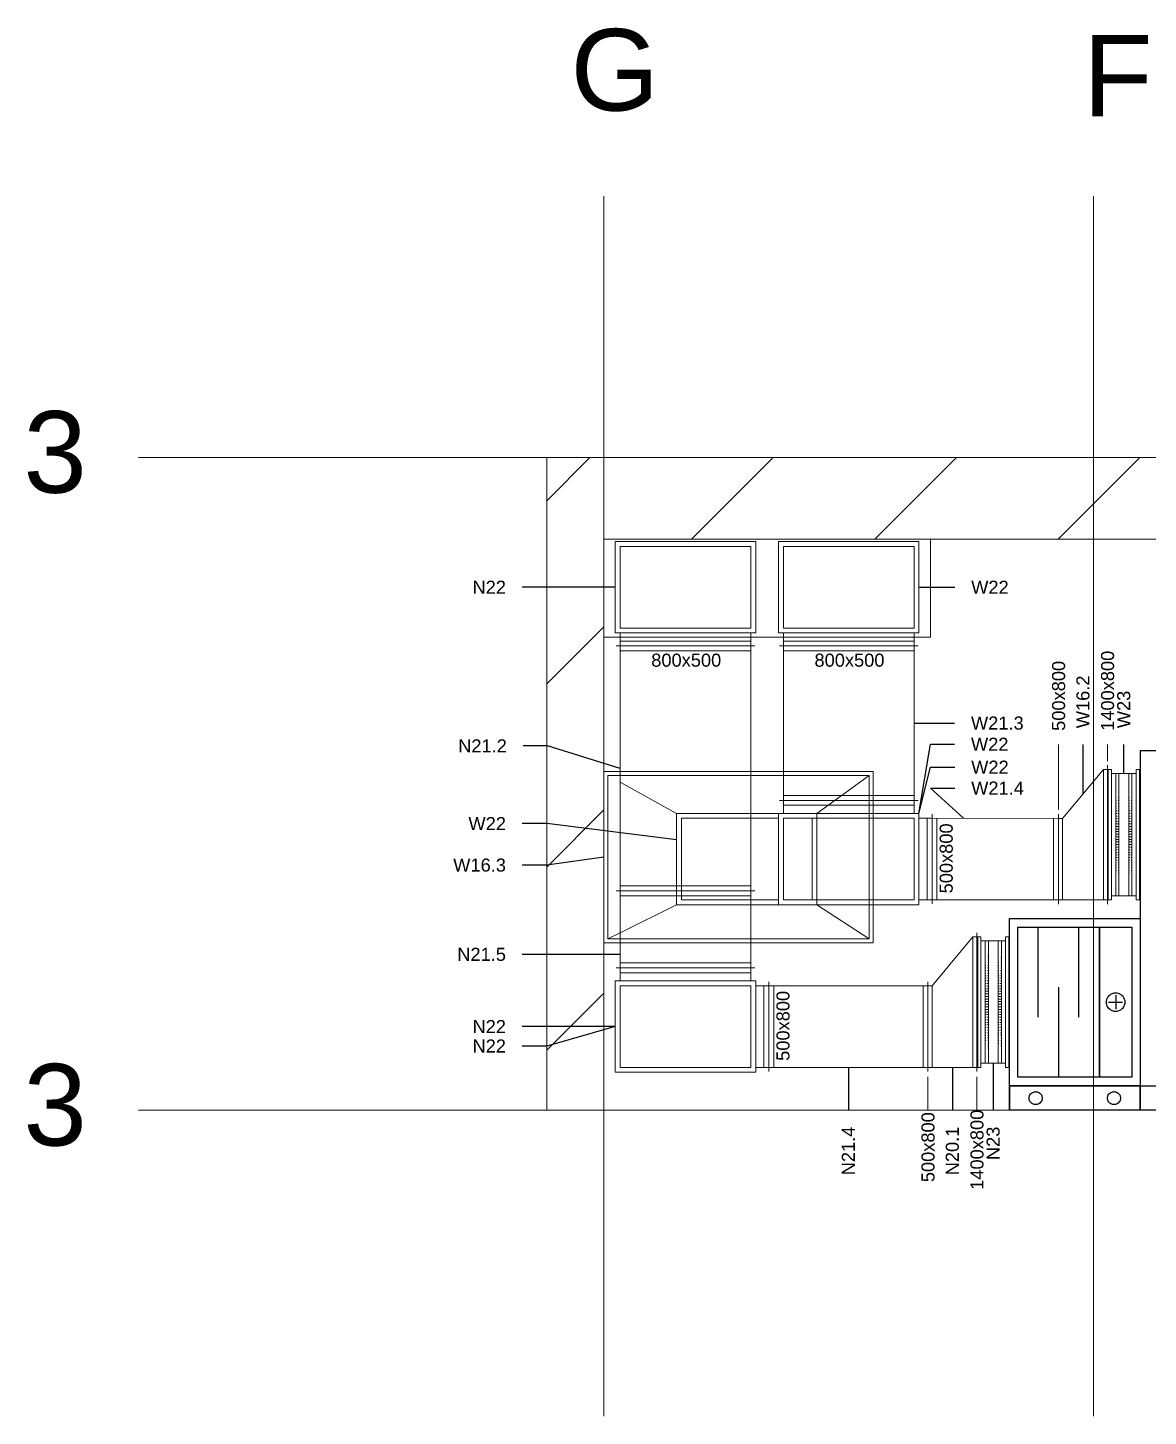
# Model space of a CAD drawing. Header units: millimetres. Extents: x 59762 to 60194, y -87842 to -87548.
# Drawn here: x 60115.16 to 60122.02, y -87711.37 to -87702.86 of the extents above; entities that cross this region are included whole.
import ezdxf
from ezdxf import colors
from ezdxf.entities.mleader import LeaderData, LeaderLine
from ezdxf.math import Vec2, Vec3

# ---------------------------------------------------------------- set-up
doc = ezdxf.new("R2010")
doc.units = ezdxf.units.MM
doc.linetypes.add('ACAD_ISO02W100', pattern=[15, 12, -3])
doc.linetypes.add('JIS_02_1.2', pattern=[2.5, 1.25, -1.25])
for name, color, linetype in [('FLECAD1', 7, 'Continuous'), ('FLECAD2', 7, 'Continuous'), ('FLECAD3', 7, 'Continuous')]:
    doc.layers.add(name, color=color, linetype=linetype)
for name, color, linetype, lineweight in [('kanały', 7, 'Continuous', 20), ('opisy', 7, 'Continuous', 13), ('wymiary', 7, 'Continuous', 13)]:
    doc.layers.add(name, color=color, linetype=linetype, lineweight=lineweight)
doc.layers.add('osie', color=7, linetype='JIS_02_1.2', lineweight=5, transparency=0.7)
doc.layers.add('podkład', color=7, linetype='Continuous', lineweight=13, transparency=0.7)
doc.styles.get("Standard").update_dxf_attribs({"font": 'arial.ttf', "height": 0.02})
doc.styles.add('styl1', font='arial.ttf', dxfattribs={"height": 0.08})
pattern_1 = [(180, (120101.885296, -175457.02101), (-2e-18, -0.015875), []), (270, (120101.885296, -175457.02101), (0.0635, -1e-17), [])]
pattern_2 = [(180, (120101.085296, -175458.04701), (-2e-18, -0.015875), []), (270, (120101.085296, -175458.04701), (0.0635, -1e-17), [])]

# ---------------------------------------------------------------- blocks, each defined once
blk = doc.blocks.new('_None')

msp = doc.modelspace()

# ---------------------------------------------------------------- hatches: boundary and pattern name
at = {"layer": 'kanały', "ltscale": 20}
h = msp.add_hatch(color=256, dxfattribs=at)
h.dxf.hatch_style = 1
h.paths.add_polyline_path([(60121.777233, -87708.202552), (60121.777233, -87707.402552), (60121.772233, -87707.402552), (60121.772233, -87708.202552)])
h = msp.add_hatch(dxfattribs=at)
h.set_pattern_fill('GRATE', color=256, scale=0.02, angle=180)
h.set_pattern_definition(pattern_1)
edge = h.paths.add_edge_path()
edge.add_line((60121.842233, -87708.177552), (60121.842233, -87707.427552))
edge.add_line((60121.822233, -87708.177552), (60121.822233, -87707.427552))
h = msp.add_hatch(dxfattribs=at)
h.set_pattern_fill('GRATE', color=256, scale=0.02, angle=180)
h.set_pattern_definition(pattern_1)
edge = h.paths.add_edge_path()
edge.add_line((60121.922233, -87708.177552), (60121.922233, -87707.427552))
edge.add_line((60121.902233, -87708.177552), (60121.902233, -87707.427552))
h = msp.add_hatch(color=256, dxfattribs=at)
h.dxf.hatch_style = 1
h.paths.add_polyline_path([(60121.967233, -87708.202552), (60121.967233, -87707.402418), (60121.972233, -87707.402552), (60121.972233, -87708.202552)])
h = msp.add_hatch(color=256, dxfattribs=at)
h.dxf.hatch_style = 1
h.paths.add_polyline_path([(60120.977233, -87709.228552), (60120.977233, -87708.428552), (60120.972233, -87708.428552), (60120.972233, -87709.228552)])
h = msp.add_hatch(dxfattribs=at)
h.set_pattern_fill('GRATE', color=256, scale=0.02, angle=180)
h.set_pattern_definition(pattern_2)
edge = h.paths.add_edge_path()
edge.add_line((60121.042233, -87709.203552), (60121.042233, -87708.453552))
edge.add_line((60121.022233, -87709.203552), (60121.022233, -87708.453552))
h = msp.add_hatch(dxfattribs=at)
h.set_pattern_fill('GRATE', color=256, scale=0.02, angle=180)
h.set_pattern_definition(pattern_2)
edge = h.paths.add_edge_path()
edge.add_line((60121.122233, -87709.203552), (60121.122233, -87708.453552))
edge.add_line((60121.102233, -87709.203552), (60121.102233, -87708.453552))
h = msp.add_hatch(color=256, dxfattribs=at)
h.dxf.hatch_style = 1
h.paths.add_polyline_path([(60121.167233, -87709.228552), (60121.167233, -87708.428418), (60121.172233, -87708.428552), (60121.172233, -87709.228552)])
at = {"layer": 'podkład'}
h = msp.add_hatch(dxfattribs=at)
h.set_pattern_fill('ANSI31', color=256, scale=0.25)
h.set_pattern_definition([(45, (57109.71775, -93668.8798), (-0.56126601, 0.56126601), [])])
h.paths.add_polyline_path([(60127.687133, -87705.991552), (60127.687133, -87709.491552), (60127.927133, -87709.491552), (60127.927133, -87705.491552), (60118.687133, -87705.491552), (60118.337133, -87705.491552), (60118.337133, -87709.491552), (60118.687133, -87709.491552), (60118.687133, -87705.991552)])

# ---------------------------------------------------------------- linework, layer by layer
at = {"layer": 'FLECAD1', "linetype": 'Continuous'}
for points in [[(60121.972233, -87709.341552, 0), (60124.472233, -87709.341552, 0), (60124.472233, -87707.289552, 0), (60121.972233, -87707.289552, 0), (60121.972233, -87709.341552, 0)], [(60121.972233, -87709.341552, 0), (60121.172233, -87709.341552, 0), (60121.172233, -87708.315552, 0), (60121.972233, -87708.315552, 0), (60121.972233, -87709.341552, 0)], [(60121.972233, -87709.491552, 0), (60121.172233, -87709.491552, 0), (60121.172233, -87709.341552, 0), (60121.972233, -87709.341552, 0), (60121.972233, -87709.491552, 0)], [(60121.172233, -87709.341552, 0), (60121.172233, -87709.491552, 0), (60121.172233, -87709.341552, 0), (60121.172233, -87709.341552, 0), (60121.172233, -87709.341552, 0)], [(60124.472233, -87709.491552, 0), (60121.972233, -87709.491552, 0), (60121.972233, -87709.341552, 0), (60124.472233, -87709.341552, 0), (60124.472233, -87709.491552, 0)], [(60121.972233, -87709.341552, 0), (60121.972233, -87709.491552, 0), (60121.972233, -87709.341552, 0), (60121.972233, -87709.341552, 0), (60121.972233, -87709.341552, 0)], [(60121.172233, -87709.491552, 0), (60121.172233, -87709.491552, 0), (60121.172233, -87709.491552, 0)], [(60121.972233, -87709.491552, 0), (60121.972233, -87709.491552, 0), (60121.972233, -87709.491552, 0)]]:
    msp.add_polyline3d(points, dxfattribs=at)
at = {"layer": 'FLECAD2', "linetype": 'Continuous'}
for points in [[(60121.722233, -87709.288552, 0), (60121.222233, -87709.288552, 0), (60121.222233, -87708.368552, 0), (60121.722233, -87708.368552, 0), (60121.722233, -87709.288552, 0)], [(60121.922233, -87709.288552, 0), (60121.722233, -87709.288552, 0), (60121.722233, -87708.368552, 0), (60121.922233, -87708.368552, 0), (60121.922233, -87709.288552, 0)]]:
    msp.add_polyline3d(points, dxfattribs=at)
at = {"layer": 'FLECAD3', "linetype": 'Continuous'}
for p, q in [((60121.347233, -87708.920552), (60121.347233, -87708.368552)), ((60121.597233, -87708.920552), (60121.597233, -87708.368552)), ((60121.472233, -87708.736552), (60121.472233, -87709.288552)), ((60121.779233, -87708.828552), (60121.864233, -87708.828552)), ((60121.822233, -87708.786552), (60121.822233, -87708.871552))]:
    msp.add_line(p, q, dxfattribs=at)
for points in [[(60121.878233, -87708.820552, 0), (60121.878233, -87708.826552, 0), (60121.878233, -87708.828552, 0), (60121.878233, -87708.831552, 0), (60121.878233, -87708.837552, 0), (60121.876233, -87708.843552, 0), (60121.875233, -87708.848552, 0), (60121.873233, -87708.853552, 0), (60121.870233, -87708.858552, 0), (60121.867233, -87708.862552, 0), (60121.863233, -87708.867552, 0), (60121.860233, -87708.870552, 0), (60121.855233, -87708.874552, 0), (60121.851233, -87708.877552, 0), (60121.846233, -87708.880552, 0), (60121.841233, -87708.882552, 0), (60121.836233, -87708.883552, 0), (60121.830233, -87708.885552, 0), (60121.824233, -87708.885552, 0), (60121.822233, -87708.885552, 0), (60121.819233, -87708.885552, 0), (60121.813233, -87708.885552, 0), (60121.807233, -87708.883552, 0), (60121.802233, -87708.882552, 0), (60121.797233, -87708.880552, 0), (60121.792233, -87708.877552, 0), (60121.788233, -87708.874552, 0), (60121.783233, -87708.870552, 0), (60121.780233, -87708.867552, 0), (60121.776233, -87708.862552, 0), (60121.773233, -87708.858552, 0), (60121.770233, -87708.853552, 0), (60121.768233, -87708.848552, 0), (60121.767233, -87708.843552, 0), (60121.765233, -87708.837552, 0), (60121.765233, -87708.831552, 0), (60121.765233, -87708.828552, 0), (60121.765233, -87708.826552, 0), (60121.765233, -87708.820552, 0), (60121.767233, -87708.814552, 0), (60121.768233, -87708.809552, 0), (60121.770233, -87708.804552, 0), (60121.773233, -87708.799552, 0), (60121.776233, -87708.795552, 0), (60121.780233, -87708.790552, 0), (60121.783233, -87708.787552, 0), (60121.788233, -87708.783552, 0), (60121.792233, -87708.780552, 0), (60121.797233, -87708.777552, 0), (60121.802233, -87708.775552, 0), (60121.807233, -87708.774552, 0), (60121.813233, -87708.772552, 0), (60121.819233, -87708.772552, 0), (60121.822233, -87708.772552, 0), (60121.824233, -87708.772552, 0), (60121.830233, -87708.772552, 0), (60121.836233, -87708.774552, 0), (60121.841233, -87708.775552, 0), (60121.846233, -87708.777552, 0), (60121.851233, -87708.780552, 0), (60121.855233, -87708.783552, 0), (60121.860233, -87708.787552, 0), (60121.863233, -87708.790552, 0), (60121.867233, -87708.795552, 0), (60121.870233, -87708.799552, 0), (60121.873233, -87708.804552, 0), (60121.875233, -87708.809552, 0), (60121.876233, -87708.814552, 0), (60121.878233, -87708.820552, 0)], [(60121.765233, -87708.831552, 0), (60121.765233, -87708.828552, 0), (60121.765233, -87708.826552, 0)], [(60121.765233, -87708.831552, 0), (60121.765233, -87708.828552, 0), (60121.765233, -87708.826552, 0)], [(60121.819233, -87708.772552, 0), (60121.822233, -87708.772552, 0), (60121.824233, -87708.772552, 0)], [(60121.819233, -87708.772552, 0), (60121.822233, -87708.772552, 0), (60121.824233, -87708.772552, 0)], [(60121.878233, -87708.826552, 0), (60121.878233, -87708.828552, 0), (60121.878233, -87708.831552, 0)], [(60121.878233, -87708.826552, 0), (60121.878233, -87708.828552, 0), (60121.878233, -87708.831552, 0)], [(60121.824233, -87708.885552, 0), (60121.822233, -87708.885552, 0), (60121.819233, -87708.885552, 0)], [(60121.824233, -87708.885552, 0), (60121.822233, -87708.885552, 0), (60121.819233, -87708.885552, 0)], [(60121.371233, -87709.410552, 0), (60121.371233, -87709.414552, 0), (60121.372233, -87709.416552, 0), (60121.371233, -87709.419552, 0), (60121.371233, -87709.423552, 0), (60121.370233, -87709.426552, 0), (60121.369233, -87709.430552, 0), (60121.367233, -87709.436552, 0), (60121.362233, -87709.442552, 0), (60121.357233, -87709.447552, 0), (60121.351233, -87709.452552, 0), (60121.345233, -87709.454552, 0), (60121.341233, -87709.455552, 0), (60121.338233, -87709.456552, 0), (60121.334233, -87709.456552, 0), (60121.332233, -87709.456552, 0), (60121.329233, -87709.456552, 0), (60121.325233, -87709.456552, 0), (60121.322233, -87709.455552, 0), (60121.318233, -87709.454552, 0), (60121.312233, -87709.452552, 0), (60121.306233, -87709.447552, 0), (60121.301233, -87709.442552, 0), (60121.296233, -87709.436552, 0), (60121.294233, -87709.430552, 0), (60121.293233, -87709.426552, 0), (60121.292233, -87709.423552, 0), (60121.292233, -87709.419552, 0), (60121.292233, -87709.416552, 0), (60121.292233, -87709.414552, 0), (60121.292233, -87709.410552, 0), (60121.293233, -87709.407552, 0), (60121.294233, -87709.403552, 0), (60121.296233, -87709.397552, 0), (60121.301233, -87709.391552, 0), (60121.306233, -87709.386552, 0), (60121.312233, -87709.381552, 0), (60121.318233, -87709.379552, 0), (60121.322233, -87709.378552, 0), (60121.325233, -87709.377552, 0), (60121.329233, -87709.377552, 0), (60121.332233, -87709.376552, 0), (60121.334233, -87709.377552, 0), (60121.338233, -87709.377552, 0), (60121.341233, -87709.378552, 0), (60121.345233, -87709.379552, 0), (60121.351233, -87709.381552, 0), (60121.357233, -87709.386552, 0), (60121.362233, -87709.391552, 0), (60121.367233, -87709.397552, 0), (60121.369233, -87709.403552, 0), (60121.370233, -87709.407552, 0), (60121.371233, -87709.410552, 0)], [(60121.292233, -87709.419552, 0), (60121.292233, -87709.416552, 0), (60121.292233, -87709.414552, 0)], [(60121.292233, -87709.419552, 0), (60121.292233, -87709.416552, 0), (60121.292233, -87709.414552, 0)], [(60121.329233, -87709.377552, 0), (60121.332233, -87709.376552, 0), (60121.334233, -87709.377552, 0)], [(60121.329233, -87709.377552, 0), (60121.332233, -87709.376552, 0), (60121.334233, -87709.377552, 0)], [(60121.371233, -87709.414552, 0), (60121.372233, -87709.416552, 0), (60121.371233, -87709.419552, 0)], [(60121.371233, -87709.414552, 0), (60121.372233, -87709.416552, 0), (60121.371233, -87709.419552, 0)], [(60121.851233, -87709.410552, 0), (60121.851233, -87709.414552, 0), (60121.852233, -87709.416552, 0), (60121.851233, -87709.419552, 0), (60121.851233, -87709.423552, 0), (60121.850233, -87709.426552, 0), (60121.849233, -87709.430552, 0), (60121.847233, -87709.436552, 0), (60121.842233, -87709.442552, 0), (60121.837233, -87709.447552, 0), (60121.831233, -87709.452552, 0), (60121.825233, -87709.454552, 0), (60121.821233, -87709.455552, 0), (60121.818233, -87709.456552, 0), (60121.814233, -87709.456552, 0), (60121.812233, -87709.456552, 0), (60121.809233, -87709.456552, 0), (60121.805233, -87709.456552, 0), (60121.802233, -87709.455552, 0), (60121.798233, -87709.454552, 0), (60121.792233, -87709.452552, 0), (60121.786233, -87709.447552, 0), (60121.781233, -87709.442552, 0), (60121.776233, -87709.436552, 0), (60121.774233, -87709.430552, 0), (60121.773233, -87709.426552, 0), (60121.772233, -87709.423552, 0), (60121.772233, -87709.419552, 0), (60121.772233, -87709.416552, 0), (60121.772233, -87709.414552, 0), (60121.772233, -87709.410552, 0), (60121.773233, -87709.407552, 0), (60121.774233, -87709.403552, 0), (60121.776233, -87709.397552, 0), (60121.781233, -87709.391552, 0), (60121.786233, -87709.386552, 0), (60121.792233, -87709.381552, 0), (60121.798233, -87709.379552, 0), (60121.802233, -87709.378552, 0), (60121.805233, -87709.377552, 0), (60121.809233, -87709.377552, 0), (60121.812233, -87709.376552, 0), (60121.814233, -87709.377552, 0), (60121.818233, -87709.377552, 0), (60121.821233, -87709.378552, 0), (60121.825233, -87709.379552, 0), (60121.831233, -87709.381552, 0), (60121.837233, -87709.386552, 0), (60121.842233, -87709.391552, 0), (60121.847233, -87709.397552, 0), (60121.849233, -87709.403552, 0), (60121.850233, -87709.407552, 0), (60121.851233, -87709.410552, 0)], [(60121.772233, -87709.419552, 0), (60121.772233, -87709.416552, 0), (60121.772233, -87709.414552, 0)], [(60121.772233, -87709.419552, 0), (60121.772233, -87709.416552, 0), (60121.772233, -87709.414552, 0)], [(60121.809233, -87709.377552, 0), (60121.812233, -87709.376552, 0), (60121.814233, -87709.377552, 0)], [(60121.809233, -87709.377552, 0), (60121.812233, -87709.376552, 0), (60121.814233, -87709.377552, 0)], [(60121.851233, -87709.414552, 0), (60121.852233, -87709.416552, 0), (60121.851233, -87709.419552, 0)], [(60121.851233, -87709.414552, 0), (60121.852233, -87709.416552, 0), (60121.851233, -87709.419552, 0)], [(60121.334233, -87709.456552, 0), (60121.332233, -87709.456552, 0), (60121.329233, -87709.456552, 0)], [(60121.334233, -87709.456552, 0), (60121.332233, -87709.456552, 0), (60121.329233, -87709.456552, 0)], [(60121.814233, -87709.456552, 0), (60121.812233, -87709.456552, 0), (60121.809233, -87709.456552, 0)], [(60121.814233, -87709.456552, 0), (60121.812233, -87709.456552, 0), (60121.809233, -87709.456552, 0)]]:
    msp.add_polyline3d(points, dxfattribs=at)
at = {"layer": 'kanały', "ltscale": 20}
for p, q in [((60119.617133, -87706.006552), (60118.757133, -87706.006552)), ((60118.757133, -87706.006552), (60118.757133, -87706.566552)), ((60119.617133, -87706.566552), (60119.617133, -87706.006552)), ((60120.617133, -87706.006552), (60119.757133, -87706.006552)), ((60119.757133, -87706.006552), (60119.757133, -87706.566552)), ((60120.617133, -87706.566552), (60120.617133, -87706.006552)), ((60118.787133, -87706.536552), (60118.787133, -87706.036552)), ((60119.587133, -87706.036552), (60118.787133, -87706.036552)), ((60119.587133, -87706.536552), (60119.587133, -87706.036552)), ((60119.787133, -87706.536552), (60119.787133, -87706.036552)), ((60120.587133, -87706.036552), (60119.787133, -87706.036552)), ((60120.587133, -87706.536552), (60120.587133, -87706.036552)), ((60119.587133, -87706.536552), (60118.787133, -87706.536552)), ((60120.587133, -87706.536552), (60119.787133, -87706.536552)), ((60118.757133, -87706.566552), (60118.787133, -87706.566552)), ((60119.587133, -87706.566552), (60118.787133, -87706.566552)), ((60118.787133, -87706.566552), (60118.787133, -87706.616552)), ((60118.787133, -87706.646552), (60118.787133, -87706.616552)), ((60119.587133, -87706.616552), (60118.787133, -87706.616552)), ((60119.587133, -87706.616552), (60119.587133, -87706.566552)), ((60119.587133, -87706.566552), (60119.617133, -87706.566552)), ((60119.587133, -87706.646552), (60119.587133, -87706.616552)), ((60119.757133, -87706.566552), (60119.787133, -87706.566552)), ((60120.587133, -87706.566552), (60119.787133, -87706.566552)), ((60119.787133, -87706.566552), (60119.787133, -87706.616552)), ((60119.787133, -87706.646552), (60119.787133, -87706.616552)), ((60120.587133, -87706.616552), (60119.787133, -87706.616552)), ((60120.587133, -87706.616552), (60120.587133, -87706.566552)), ((60120.587133, -87706.566552), (60120.617133, -87706.566552)), ((60120.587133, -87706.646552), (60120.587133, -87706.616552)), ((60118.787133, -87706.646552), (60118.762133, -87706.646552)), ((60118.762133, -87706.646552), (60118.787133, -87706.646552)), ((60118.787133, -87706.646552), (60119.587133, -87706.646552)), ((60118.787133, -87706.646552), (60118.787133, -87708.146552)), ((60119.587133, -87706.646552), (60118.787133, -87706.646552)), ((60119.587133, -87706.676552), (60118.787133, -87706.676552)), ((60119.612133, -87706.646552), (60119.587133, -87706.646552)), ((60119.587133, -87706.646552), (60119.587133, -87708.146552)), ((60119.587133, -87706.646552), (60119.612133, -87706.646552)), ((60119.762133, -87706.646552), (60119.787133, -87706.646552)), ((60119.787133, -87706.646552), (60119.762133, -87706.646552)), ((60120.587133, -87706.646552), (60119.787133, -87706.646552)), ((60119.787133, -87707.592351), (60119.787133, -87706.646552)), ((60119.787133, -87706.646552), (60120.587133, -87706.646552)), ((60119.787133, -87706.676552), (60120.587133, -87706.676552)), ((60120.587133, -87706.646552), (60120.612133, -87706.646552)), ((60120.587133, -87707.592351), (60120.587133, -87706.646552)), ((60120.612133, -87706.646552), (60120.587133, -87706.646552)), ((60121.772233, -87707.377552), (60121.772233, -87707.402552)), ((60121.747233, -87707.402552), (60121.772233, -87707.402552)), ((60121.772233, -87708.202552), (60121.772233, -87707.402552)), ((60121.772233, -87707.402552), (60121.777233, -87707.402552)), ((60121.777233, -87708.202552), (60121.777233, -87707.402552)), ((60121.777233, -87707.402552), (60121.797233, -87707.402552)), ((60121.797233, -87707.402552), (60121.797233, -87707.427552)), ((60121.797233, -87708.177552), (60121.797233, -87707.427552)), ((60121.797233, -87707.427552), (60121.947233, -87707.427552)), ((60121.822233, -87708.177552), (60121.822233, -87707.427552)), ((60121.842233, -87708.177552), (60121.842233, -87707.427552)), ((60121.902233, -87708.177552), (60121.902233, -87707.427552)), ((60121.922233, -87708.177552), (60121.922233, -87707.427552)), ((60121.947233, -87707.402552), (60121.947233, -87707.427552)), ((60121.967233, -87707.402552), (60121.947233, -87707.402552)), ((60121.947233, -87708.177552), (60121.947233, -87707.427552)), ((60121.967233, -87708.202552), (60121.967233, -87707.402552)), ((60121.972233, -87707.402552), (60121.967233, -87707.402552)), ((60119.787133, -87707.592351), (60119.762133, -87707.592351)), ((60119.762133, -87707.592351), (60119.787133, -87707.592351)), ((60119.787133, -87707.562351), (60120.587133, -87707.562351)), ((60119.787133, -87707.592351), (60120.587133, -87707.592351)), ((60120.587133, -87707.592351), (60119.787133, -87707.592351)), ((60119.787133, -87707.592351), (60119.787133, -87707.622351)), ((60120.587133, -87707.622351), (60119.787133, -87707.622351)), ((60119.787133, -87707.672351), (60119.787133, -87707.622351)), ((60120.612133, -87707.592351), (60120.587133, -87707.592351)), ((60120.587133, -87707.592351), (60120.587133, -87707.622351)), ((60120.587133, -87707.592351), (60120.612133, -87707.592351)), ((60120.587133, -87707.622351), (60120.587133, -87707.672351)), ((60119.757133, -87708.232351), (60119.757133, -87707.672351)), ((60119.757133, -87707.672351), (60120.617133, -87707.672351)), ((60120.587133, -87707.702351), (60119.787133, -87707.702351)), ((60119.787133, -87708.202351), (60119.787133, -87707.702351)), ((60120.587133, -87708.202351), (60120.587133, -87707.702351)), ((60120.617133, -87707.672351), (60120.617133, -87707.702351)), ((60120.617133, -87708.202351), (60120.617133, -87707.702351)), ((60120.617133, -87707.702351), (60120.667133, -87707.702351)), ((60120.697133, -87707.702351), (60120.667133, -87707.702351)), ((60120.667133, -87708.202351), (60120.667133, -87707.702351)), ((60120.697133, -87707.677351), (60120.697133, -87707.702351)), ((60120.697133, -87707.702351), (60120.697133, -87707.677351)), ((60120.697133, -87708.202351), (60120.697133, -87707.702351)), ((60120.697133, -87707.702351), (60121.472112, -87707.702552)), ((60120.697133, -87707.702351), (60120.697133, -87708.202351)), ((60120.727133, -87707.702351), (60120.727133, -87708.202351)), ((60121.442112, -87707.702552), (60121.442112, -87708.202552)), ((60121.472112, -87707.677552), (60121.472112, -87707.702552)), ((60121.472112, -87707.702552), (60121.472112, -87707.677552)), ((60121.497233, -87707.702552), (60121.472112, -87707.702552)), ((60121.472112, -87708.202552), (60121.472112, -87707.702552)), ((60121.472112, -87707.702552), (60121.472112, -87708.202552)), ((60121.497233, -87708.202552), (60121.497233, -87707.702552)), ((60118.762133, -87708.146552), (60118.787133, -87708.146552)), ((60118.762133, -87708.146552), (60118.787133, -87708.146552)), ((60119.587133, -87708.116552), (60118.787133, -87708.116552)), ((60119.587133, -87708.146552), (60118.787133, -87708.146552)), ((60118.787133, -87708.146552), (60118.787133, -87708.618552)), ((60119.587133, -87708.146552), (60118.787133, -87708.146552)), ((60119.587133, -87708.146552), (60119.612133, -87708.146552)), ((60119.587133, -87708.146552), (60119.587133, -87708.618552)), ((60119.587133, -87708.146552), (60119.612133, -87708.146552)), ((60119.587133, -87708.176552), (60118.787133, -87708.176552)), ((60119.132094, -87708.202351), (60119.132094, -87708.232351)), ((60120.617133, -87708.232351), (60119.757133, -87708.232351)), ((60120.587133, -87708.202351), (60119.787133, -87708.202351)), ((60120.667133, -87708.202351), (60120.617133, -87708.202351)), ((60120.617133, -87708.202351), (60120.617133, -87708.232351)), ((60120.697133, -87708.202351), (60120.667133, -87708.202351)), ((60120.697133, -87708.202351), (60120.697133, -87708.227351)), ((60120.697133, -87708.202351), (60121.472112, -87708.202552)), ((60120.697133, -87708.227351), (60120.697133, -87708.202351)), ((60121.497233, -87708.202552), (60121.472112, -87708.202552)), ((60121.472112, -87708.202552), (60121.472112, -87708.227552)), ((60121.472112, -87708.227552), (60121.472112, -87708.202552)), ((60121.747233, -87708.202552), (60121.772233, -87708.202552)), ((60121.777233, -87708.202552), (60121.772233, -87708.202552)), ((60121.772233, -87708.202552), (60121.772233, -87708.227552)), ((60121.777233, -87708.202552), (60121.797233, -87708.202552)), ((60121.797233, -87708.177552), (60121.797233, -87708.202552)), ((60121.797233, -87708.177552), (60121.947233, -87708.177552)), ((60121.947233, -87708.177552), (60121.947233, -87708.202552)), ((60121.967233, -87708.202552), (60121.947233, -87708.202552)), ((60121.967233, -87708.202552), (60121.972233, -87708.202552)), ((60120.972233, -87708.403552), (60120.972233, -87708.428552)), ((60120.947233, -87708.428552), (60120.972233, -87708.428552)), ((60120.972233, -87709.228552), (60120.972233, -87708.428552)), ((60120.972233, -87708.428552), (60120.977233, -87708.428552)), ((60120.977233, -87709.228552), (60120.977233, -87708.428552)), ((60120.977233, -87708.428552), (60120.997233, -87708.428552)), ((60120.997233, -87708.428552), (60120.997233, -87708.453552)), ((60120.997233, -87709.203552), (60120.997233, -87708.453552)), ((60120.997233, -87708.453552), (60121.147233, -87708.453552)), ((60121.022233, -87709.203552), (60121.022233, -87708.453552)), ((60121.042233, -87709.203552), (60121.042233, -87708.453552)), ((60121.102233, -87709.203552), (60121.102233, -87708.453552)), ((60121.122233, -87709.203552), (60121.122233, -87708.453552)), ((60121.147233, -87708.428552), (60121.147233, -87708.453552)), ((60121.167233, -87708.428552), (60121.147233, -87708.428552)), ((60121.147233, -87709.203552), (60121.147233, -87708.453552)), ((60121.167233, -87709.228552), (60121.167233, -87708.428552)), ((60121.172233, -87708.428552), (60121.167233, -87708.428552)), ((60118.762133, -87708.618552), (60118.787133, -87708.618552)), ((60118.762133, -87708.618552), (60118.787133, -87708.618552)), ((60119.587133, -87708.588552), (60118.787133, -87708.588552)), ((60119.587133, -87708.618552), (60118.787133, -87708.618552)), ((60118.787133, -87708.618552), (60118.787133, -87708.648552)), ((60119.587133, -87708.618552), (60118.787133, -87708.618552)), ((60119.587133, -87708.648552), (60118.787133, -87708.648552)), ((60118.787133, -87708.698552), (60118.787133, -87708.648552)), ((60119.587133, -87708.618552), (60119.587133, -87708.648552)), ((60119.587133, -87708.618552), (60119.612133, -87708.618552)), ((60119.587133, -87708.618552), (60119.612133, -87708.618552)), ((60119.587133, -87708.648552), (60119.587133, -87708.698552)), ((60118.757133, -87709.258552), (60118.757133, -87708.698552)), ((60118.757133, -87708.698552), (60119.617133, -87708.698552)), ((60119.587133, -87708.728552), (60118.787133, -87708.728552)), ((60118.787133, -87709.228552), (60118.787133, -87708.728552)), ((60119.587133, -87709.228552), (60119.587133, -87708.728552)), ((60119.617133, -87708.698552), (60119.617133, -87708.728552)), ((60119.617133, -87709.228552), (60119.617133, -87708.728552)), ((60119.617133, -87708.728552), (60119.667133, -87708.728552)), ((60119.697133, -87708.728552), (60119.667133, -87708.728552)), ((60119.667133, -87709.228552), (60119.667133, -87708.728552)), ((60119.697133, -87708.728552), (60119.697133, -87708.703552)), ((60119.697133, -87708.728552), (60119.697133, -87708.703552)), ((60119.697133, -87708.728552), (60119.697133, -87709.228552)), ((60119.697133, -87708.728552), (60120.672173, -87708.728552)), ((60119.697133, -87708.728552), (60119.697133, -87709.228552)), ((60119.727133, -87708.728552), (60119.727133, -87709.228552)), ((60120.642173, -87708.728552), (60120.642173, -87709.228552)), ((60120.672173, -87708.703552), (60120.672173, -87708.728552)), ((60120.672173, -87708.728552), (60120.672173, -87708.703552)), ((60120.697233, -87708.728552), (60120.672173, -87708.728552)), ((60120.672173, -87709.228552), (60120.672173, -87708.728552)), ((60120.672173, -87708.728552), (60120.672173, -87709.228552)), ((60120.697233, -87709.228552), (60120.697233, -87708.728552)), ((60119.617133, -87709.258552), (60118.757133, -87709.258552)), ((60119.587133, -87709.228552), (60118.787133, -87709.228552)), ((60119.667133, -87709.228552), (60119.617133, -87709.228552)), ((60119.617133, -87709.228552), (60119.617133, -87709.258552)), ((60119.697133, -87709.228552), (60119.667133, -87709.228552)), ((60119.697133, -87709.253552), (60119.697133, -87709.228552)), ((60119.697133, -87709.228552), (60120.672173, -87709.228552)), ((60119.697133, -87709.253552), (60119.697133, -87709.228552)), ((60120.672173, -87709.228552), (60120.672112, -87709.253552)), ((60120.697233, -87709.228552), (60120.672173, -87709.228552)), ((60120.672173, -87709.253552), (60120.672173, -87709.228552)), ((60120.947233, -87709.228552), (60120.972233, -87709.228552)), ((60120.977233, -87709.228552), (60120.972233, -87709.228552)), ((60120.972233, -87709.228552), (60120.972233, -87709.253552)), ((60120.977233, -87709.228552), (60120.997233, -87709.228552)), ((60120.997233, -87709.203552), (60120.997233, -87709.228552)), ((60120.997233, -87709.203552), (60121.147233, -87709.203552)), ((60121.147233, -87709.203552), (60121.147233, -87709.228552)), ((60121.167233, -87709.228552), (60121.147233, -87709.228552)), ((60121.167233, -87709.228552), (60121.172233, -87709.228552))]:
    msp.add_line(p, q, dxfattribs=at)
at = {"layer": 'kanały'}
for p, q in [((60118.687133, -87707.415351), (60118.687133, -87708.465351)), ((60118.687133, -87707.415351), (60118.787133, -87707.415351)), ((60118.712133, -87707.440351), (60118.787133, -87707.440351)), ((60118.712133, -87708.440351), (60118.712133, -87707.440351)), ((60119.587133, -87707.415351), (60119.787133, -87707.415351)), ((60119.587133, -87707.440351), (60119.787133, -87707.440351)), ((60121.497233, -87707.702552), (60121.747233, -87707.402552)), ((60121.747233, -87708.202552), (60121.747233, -87707.402552)), ((60121.772233, -87708.202552), (60121.772233, -87707.402552)), ((60121.972233, -87708.202552), (60121.972233, -87707.402552)), ((60119.587133, -87707.672351), (60119.757133, -87707.672351)), ((60119.587133, -87707.702351), (60119.757133, -87707.702351)), ((60119.587133, -87708.202351), (60119.757133, -87708.202351)), ((60119.587133, -87708.232351), (60119.757133, -87708.232351)), ((60119.992094, -87708.232351), (60120.312133, -87708.440351)), ((60120.312133, -87708.440351), (60120.312133, -87708.232351)), ((60120.337133, -87708.232351), (60120.337133, -87708.465351)), ((60121.747233, -87708.202552), (60121.497233, -87708.202552)), ((60118.712133, -87708.440351), (60118.787133, -87708.403205)), ((60118.787133, -87708.465351), (60118.687133, -87708.465351)), ((60118.787133, -87708.440351), (60118.712133, -87708.440351)), ((60119.587133, -87708.440351), (60120.312133, -87708.440351)), ((60120.337133, -87708.465351), (60119.587133, -87708.465351)), ((60120.697233, -87708.728552), (60120.947233, -87708.428552)), ((60120.947233, -87709.228552), (60120.947233, -87708.428552)), ((60120.972233, -87709.228552), (60120.972233, -87708.428552)), ((60121.172233, -87709.228552), (60121.172233, -87708.428552)), ((60120.947233, -87709.228552), (60120.697233, -87709.228552))]:
    msp.add_line(p, q, dxfattribs=at)
at = {"layer": 'kanały', "linetype": 'ACAD_ISO02W100', "ltscale": 0.09}
for p, q in [((60118.787133, -87707.415351), (60119.587133, -87707.415351)), ((60118.787133, -87707.440351), (60119.587133, -87707.440351)), ((60119.787133, -87707.415351), (60120.337133, -87707.415351)), ((60119.787133, -87707.440351), (60120.312133, -87707.440351)), ((60119.992094, -87707.672351), (60120.312133, -87707.440351)), ((60120.312133, -87707.440351), (60120.312133, -87708.232351)), ((60120.337133, -87707.415351), (60120.337133, -87708.232351)), ((60119.132094, -87707.672351), (60118.787133, -87707.481784)), ((60119.132094, -87707.672351), (60119.132094, -87707.702351)), ((60119.587133, -87707.672351), (60119.132094, -87707.672351)), ((60119.132094, -87708.202351), (60119.132094, -87707.702351)), ((60119.162094, -87707.702351), (60119.587133, -87707.702351)), ((60119.162094, -87708.202351), (60119.162094, -87707.702351)), ((60119.962094, -87708.202351), (60119.962094, -87707.702351)), ((60119.992094, -87708.232351), (60119.992094, -87707.672351)), ((60119.132094, -87708.232351), (60118.787133, -87708.403205)), ((60119.132094, -87708.232351), (60119.587133, -87708.232351)), ((60119.162094, -87708.202351), (60119.587133, -87708.202351)), ((60119.587133, -87708.440351), (60118.787133, -87708.440351)), ((60118.787133, -87708.465351), (60119.587133, -87708.465351))]:
    msp.add_line(p, q, dxfattribs=at)
at = {"layer": 'osie', "linetype": 'Continuous'}
for p, q in [((60118.687133, -87703.889861), (60118.687133, -87711.365953)), ((60121.687133, -87703.889861), (60121.687133, -87711.365953)), ((60115.837133, -87705.491552), (60127.927133, -87705.491552)), ((60115.837133, -87709.491552), (60128.913922, -87709.491552))]:
    msp.add_line(p, q, dxfattribs=at)
at = {"layer": 'podkład'}
for p, q in [((60118.337133, -87709.491552), (60118.337133, -87705.491552)), ((60118.687133, -87705.991552), (60127.687133, -87705.991552)), ((60120.687133, -87706.591552), (60120.687133, -87705.991552)), ((60118.687133, -87706.591552), (60120.687133, -87706.591552))]:
    msp.add_line(p, q, dxfattribs=at)
for points in [[(60118.337133, -87705.491552), (60128.913922, -87705.491552)], [(60127.687133, -87705.991552), (60127.687133, -87709.491552), (60118.687133, -87709.491552), (60118.687133, -87705.991552)]]:
    msp.add_lwpolyline(points, dxfattribs=at)
at = {"layer": 'wymiary'}
for p, q in [((60121.472112, -87707.250535), (60121.472112, -87707.648144)), ((60121.772233, -87707.250396), (60121.772233, -87707.352713)), ((60120.672112, -87709.491552), (60120.672112, -87709.287126)), ((60120.972233, -87709.491552), (60120.972233, -87709.287126))]:
    msp.add_line(p, q, dxfattribs=at)

# ---------------------------------------------------------------- texts
at = {"layer": 'opisy', "char_height": 0.5, "attachment_point": 1}
for s, insert in [('G ', (60118.48252, -87702.866046)), ('F ', (60121.622451, -87702.902148)), ('3', (60115.131212, -87705.207422)), ('3', (60115.131212, -87709.207422))]:
    msp.add_mtext_dynamic_manual_height_columns(s, width=0.9375, gutter_width=4.6875, heights=[0], dxfattribs=dict(at, insert=insert))
at = {"layer": 'wymiary', "ltscale": 20, "char_height": 0.08, "attachment_point": 1, "style": 'styl1'}
for insert in [(60118.977172, -87706.693459), (60119.977172, -87706.693459)]:
    msp.add_mtext_dynamic_manual_height_columns('800x500', width=0.44264358, gutter_width=1, heights=[0], dxfattribs=dict(at, insert=insert))
at = {"layer": 'wymiary', "ltscale": 20, "char_height": 0.08, "attachment_point": 1, "rotation": 90, "style": 'styl1'}
for s, insert in [('1400x800', (60121.73252, -87707.166488)), ('500x800', (60121.4324, -87707.166626)), ('500x800', (60120.74404, -87708.162313)), ('500x800', (60119.74404, -87709.188513)), ('500x800', (60120.6324, -87709.931842)), ('1400x800', (60120.93252, -87709.978725))]:
    msp.add_mtext_dynamic_manual_height_columns(s, width=0.44264358, gutter_width=1, heights=[0], dxfattribs=dict(at, insert=insert))

# ---------------------------------------------------------------- leaders
at = {"layer": 'wymiary'}
ml = msp.add_multileader_mtext('Standard', dxfattribs=at)
ml.set_content('N22', color=256, style='styl1')
ml.set_leader_properties()
ml.set_arrow_properties(name='NONE')
ml.build(insert=Vec2(0, 0))
ml.multileader.update_dxf_attribs({"dogleg_length": 0.15, "arrow_head_size": 0.1})
ctx = ml.context
ctx.base_point, ctx.char_height, ctx.arrow_head_size, ctx.landing_gap_size, ctx.plane_origin = Vec3(60117.796519, -87706.286552), 0.08, 0.1, 0.1, Vec3(60117.02809, -87706.52162)
ctx.text_align_type = 2
notes = []
notes.append((ctx, [(0, (1, 1, 0), (60118.337133, -87706.286552), (-1, 0), 0.15, [(0, [(60118.757133, -87706.286552)], 0, [])])]))
ctx.mtext.insert, ctx.mtext.width, ctx.mtext.alignment, ctx.mtext.flow_direction = Vec3(60118.087133, -87706.246552), 0.51353508, 3, 5
ml = msp.add_multileader_mtext('Standard', dxfattribs=at)
ml.set_content('W22', color=256, style='styl1')
ml.set_leader_properties()
ml.set_arrow_properties(name='NONE')
ml.build(insert=Vec2(0, 0))
ml.multileader.update_dxf_attribs({"dogleg_length": 0.15, "arrow_head_size": 0.1})
ctx = ml.context
ctx.base_point, ctx.char_height, ctx.arrow_head_size, ctx.landing_gap_size, ctx.plane_origin = Vec3(60120.837133, -87706.286552), 0.08, 0.1, 0.1, Vec3(60117.236935, -87706.52162)
notes.append((ctx, [(0, (1, 1, 0), (60120.687133, -87706.286552), (1, 0), 0.15, [(0, [(60120.617133, -87706.286552)], 0, [])])]))
ctx.mtext.insert, ctx.mtext.width, ctx.mtext.flow_direction = Vec3(60120.937133, -87706.246552), 0.51353508, 5
ml = msp.add_multileader_mtext('Standard', dxfattribs=at)
ml.set_content('W16.2', color=256, style='styl1')
ml.set_leader_properties()
ml.set_arrow_properties(name='NONE')
ml.build(insert=Vec2(0, 0))
ml.multileader.update_dxf_attribs({"dogleg_length": 0.15, "arrow_head_size": 0.1})
ctx = ml.context
ctx.base_point, ctx.char_height, ctx.arrow_head_size, ctx.landing_gap_size, ctx.plane_origin, ctx.plane_x_axis, ctx.plane_y_axis = Vec3(60121.622233, -87707.250535), 0.08, 0.1, 0.1, Vec3(60122.194998, -87707.565629), Vec3(0, 1), Vec3(-1, 0)
notes.append((ctx, [(0, (1, 1, 0), (60121.622233, -87707.367153), (0, 1), 0.116618, [(0, [(60121.622233, -87707.552552)], 0, [])])]))
ctx.mtext.insert, ctx.mtext.text_direction, ctx.mtext.rotation, ctx.mtext.width, ctx.mtext.flow_direction = Vec3(60121.581551, -87707.150535), Vec3(0, 1), 1.57079633, 0.51353508, 5
ml = msp.add_multileader_mtext('Standard', dxfattribs=at)
ml.set_content('W23', color=256, style='styl1')
ml.set_leader_properties()
ml.set_arrow_properties(name='NONE')
ml.build(insert=Vec2(0, 0))
ml.multileader.update_dxf_attribs({"dogleg_length": 0.15, "arrow_head_size": 0.1})
ctx = ml.context
ctx.base_point, ctx.char_height, ctx.arrow_head_size, ctx.landing_gap_size, ctx.plane_origin, ctx.plane_x_axis, ctx.plane_y_axis = Vec3(60121.872233, -87707.250396), 0.08, 0.1, 0.1, Vec3(60121.884313, -87712.880337), Vec3(0, 1), Vec3(-1, 0)
notes.append((ctx, [(0, (1, 1, 0), (60121.872233, -87707.367153), (0, 1), 0.116756, [(0, [(60121.872233, -87707.427552)], 0, [])])]))
ctx.mtext.insert, ctx.mtext.text_direction, ctx.mtext.rotation, ctx.mtext.width, ctx.mtext.flow_direction = Vec3(60121.831524, -87707.150396), Vec3(0, 1), 1.57079633, 0.51353508, 5
ml = msp.add_multileader_mtext('Standard', dxfattribs=at)
ml.set_content('W21.3', color=256, style='styl1')
ml.set_leader_properties()
ml.set_arrow_properties(name='NONE')
ml.build(insert=Vec2(0, 0))
ml.multileader.update_dxf_attribs({"dogleg_length": 0.15, "arrow_head_size": 0.1})
ctx = ml.context
ctx.base_point, ctx.char_height, ctx.arrow_head_size, ctx.landing_gap_size, ctx.plane_origin = Vec3(60120.835852, -87707.119451), 0.08, 0.1, 0.1, Vec3(60117.568948, -87707.703564)
notes.append((ctx, [(0, (1, 1, 0), (60120.687133, -87707.119451), (1, 0), 0.148719, [(0, [(60120.587133, -87707.119451)], 0, [])])]))
ctx.mtext.insert, ctx.mtext.width, ctx.mtext.flow_direction = Vec3(60120.935852, -87707.078742), 0.51353508, 5
ml = msp.add_multileader_mtext('Standard', dxfattribs=at)
ml.set_content('N21.2', color=256, style='styl1')
ml.set_leader_properties()
ml.set_arrow_properties(name='NONE')
ml.build(insert=Vec2(0, 0))
ml.multileader.update_dxf_attribs({"dogleg_length": 0.15, "arrow_head_size": 0.1})
ctx = ml.context
ctx.base_point, ctx.char_height, ctx.arrow_head_size, ctx.landing_gap_size, ctx.plane_origin = Vec3(60117.708806, -87707.258589), 0.08, 0.1, 0.1, Vec3(60118.215102, -87706.853632)
ctx.text_align_type = 2
notes.append((ctx, [(0, (1, 1, 0), (60118.342626, -87707.258589), (-1, 0), 0.15, [(0, [(60118.787133, -87707.396552)], 0, [])])]))
ctx.mtext.insert, ctx.mtext.width, ctx.mtext.alignment, ctx.mtext.flow_direction = Vec3(60118.092626, -87707.218589), 0.51353508, 3, 5
ml = msp.add_multileader_mtext('Standard', dxfattribs=at)
ml.set_content('W22', color=256, style='styl1')
ml.set_leader_properties()
ml.set_arrow_properties(name='NONE')
ml.build(insert=Vec2(0, 0))
ml.multileader.update_dxf_attribs({"dogleg_length": 0.15, "arrow_head_size": 0.1})
ctx = ml.context
ctx.base_point, ctx.char_height, ctx.arrow_head_size, ctx.landing_gap_size, ctx.plane_origin = Vec3(60120.835852, -87707.248635), 0.08, 0.1, 0.1, Vec3(60114.97562, -87707.463536)
notes.append((ctx, [(0, (1, 1, 0), (60120.687133, -87707.248635), (1, 0), 0.148719, [(0, [(60120.617133, -87707.672351)], 0, [])])]))
ctx.mtext.insert, ctx.mtext.width, ctx.mtext.flow_direction = Vec3(60120.935852, -87707.208635), 0.51353508, 5
ml = msp.add_multileader_mtext('Standard', dxfattribs=at)
ml.set_content('W22', color=256, style='styl1')
ml.set_leader_properties()
ml.set_arrow_properties(name='NONE')
ml.build(insert=Vec2(0, 0))
ml.multileader.update_dxf_attribs({"dogleg_length": 0.15, "arrow_head_size": 0.1})
ctx = ml.context
ctx.base_point, ctx.char_height, ctx.arrow_head_size, ctx.landing_gap_size, ctx.plane_origin = Vec3(60120.837133, -87707.389059), 0.08, 0.1, 0.1, Vec3(60117.426658, -87708.289204)
notes.append((ctx, [(0, (1, 1, 0), (60120.687133, -87707.389059), (1, 0), 0.15, [(0, [(60120.617133, -87707.672351)], 0, [])])]))
ctx.mtext.insert, ctx.mtext.width, ctx.mtext.flow_direction = Vec3(60120.937133, -87707.349059), 0.51353508, 5
ml = msp.add_multileader_mtext('Standard', dxfattribs=at)
ml.set_content('W21.4', color=256, style='styl1')
ml.set_leader_properties()
ml.set_arrow_properties(name='NONE')
ml.build(insert=Vec2(0, 0))
ml.multileader.update_dxf_attribs({"dogleg_length": 0.15, "arrow_head_size": 0.1})
ctx = ml.context
ctx.base_point, ctx.char_height, ctx.arrow_head_size, ctx.landing_gap_size, ctx.plane_origin = Vec3(60120.837133, -87707.51708), 0.08, 0.1, 0.1, Vec3(60119.733899, -87709.653357)
notes.append((ctx, [(0, (1, 1, 0), (60120.687133, -87707.51708), (1, 0), 0.15, [(0, [(60120.890796, -87707.702451)], 0, [])])]))
ctx.mtext.insert, ctx.mtext.width, ctx.mtext.flow_direction = Vec3(60120.937133, -87707.47708), 0.51353508, 5
ml = msp.add_multileader_mtext('Standard', dxfattribs=at)
ml.set_content('W22', color=256, style='styl1')
ml.set_leader_properties()
ml.set_arrow_properties(name='NONE')
ml.build(insert=Vec2(0, 0))
ml.multileader.update_dxf_attribs({"dogleg_length": 0.15, "arrow_head_size": 0.1})
ctx = ml.context
ctx.base_point, ctx.char_height, ctx.arrow_head_size, ctx.landing_gap_size, ctx.plane_origin = Vec3(60117.764596, -87707.734837), 0.08, 0.1, 0.1, Vec3(60117.278702, -87708.279366)
ctx.text_align_type = 2
notes.append((ctx, [(1, (1, 1, 0), (60118.337133, -87707.734837), (-1, 0), 0.15, [(0, [(60119.132094, -87707.833299)], 0, [])])]))
ctx.mtext.insert, ctx.mtext.width, ctx.mtext.alignment, ctx.mtext.flow_direction = Vec3(60118.087133, -87707.694837), 0.51353508, 3, 5
ml = msp.add_multileader_mtext('Standard', dxfattribs=at)
ml.set_content('W16.3', color=256, style='styl1')
ml.set_leader_properties()
ml.set_arrow_properties(name='NONE')
ml.build(insert=Vec2(0, 0))
ml.multileader.update_dxf_attribs({"dogleg_length": 0.15, "arrow_head_size": 0.1})
ctx = ml.context
ctx.base_point, ctx.char_height, ctx.arrow_head_size, ctx.landing_gap_size, ctx.plane_origin = Vec3(60117.670571, -87707.989484), 0.08, 0.1, 0.1, Vec3(60116.441093, -87708.701756)
ctx.text_align_type = 2
notes.append((ctx, [(1, (1, 1, 0), (60118.337133, -87707.989484), (-1, 0), 0.15, [(0, [(60118.687133, -87707.940351)], 0, [])])]))
ctx.mtext.insert, ctx.mtext.width, ctx.mtext.alignment, ctx.mtext.flow_direction = Vec3(60118.087133, -87707.948775), 0.51353508, 3, 5
ml = msp.add_multileader_mtext('Standard', dxfattribs=at)
ml.set_content('N21.5', color=256, style='styl1')
ml.set_leader_properties()
ml.set_arrow_properties(name='NONE')
ml.build(insert=Vec2(0, 0))
ml.multileader.update_dxf_attribs({"dogleg_length": 0.15, "arrow_head_size": 0.1})
ctx = ml.context
ctx.base_point, ctx.char_height, ctx.arrow_head_size, ctx.landing_gap_size, ctx.plane_origin = Vec3(60117.701895, -87708.536473), 0.08, 0.1, 0.1, Vec3(60117.360102, -87708.16757)
ctx.text_align_type = 2
notes.append((ctx, [(0, (1, 1, 0), (60118.337133, -87708.536473), (-1, 0), 0.15, [(0, [(60118.787133, -87708.536473)], 0, [])])]))
ctx.mtext.insert, ctx.mtext.width, ctx.mtext.alignment, ctx.mtext.flow_direction = Vec3(60118.087133, -87708.495791), 0.51353508, 3, 5
ml = msp.add_multileader_mtext('Standard', dxfattribs=at)
ml.set_content('N22', color=256, style='styl1')
ml.set_leader_properties()
ml.set_arrow_properties(name='NONE')
ml.build(insert=Vec2(0, 0))
ml.multileader.update_dxf_attribs({"dogleg_length": 0.15, "arrow_head_size": 0.1})
ctx = ml.context
ctx.base_point, ctx.char_height, ctx.arrow_head_size, ctx.landing_gap_size, ctx.plane_origin = Vec3(60117.796519, -87708.978552), 0.08, 0.1, 0.1, Vec3(60117.192115, -87709.342644)
ctx.text_align_type = 2
notes.append((ctx, [(0, (1, 1, 0), (60118.337133, -87708.978552), (-1, 0), 0.15, [(0, [(60118.757133, -87708.978552)], 0, [])])]))
ctx.mtext.insert, ctx.mtext.width, ctx.mtext.alignment, ctx.mtext.flow_direction = Vec3(60118.087133, -87708.938552), 0.51353508, 3, 5
ml = msp.add_multileader_mtext('Standard', dxfattribs=at)
ml.set_content('N22', color=256, style='styl1')
ml.set_leader_properties()
ml.set_arrow_properties(name='NONE')
ml.build(insert=Vec2(0, 0))
ml.multileader.update_dxf_attribs({"dogleg_length": 0.15, "arrow_head_size": 0.1})
ctx = ml.context
ctx.base_point, ctx.char_height, ctx.arrow_head_size, ctx.landing_gap_size, ctx.plane_origin = Vec3(60117.796519, -87709.097568), 0.08, 0.1, 0.1, Vec3(60114.20109, -87709.307632)
ctx.text_align_type = 2
notes.append((ctx, [(0, (1, 1, 0), (60118.337133, -87709.097568), (-1, 0), 0.15, [(0, [(60118.757133, -87708.978552)], 0, [])])]))
ctx.mtext.insert, ctx.mtext.width, ctx.mtext.alignment, ctx.mtext.flow_direction = Vec3(60118.087133, -87709.057568), 0.51353508, 3, 5
ml = msp.add_multileader_mtext('Standard', dxfattribs=at)
ml.set_content('N21.4', color=256, style='styl1')
ml.set_leader_properties()
ml.set_arrow_properties(name='NONE')
ml.build(insert=Vec2(0, 0))
ml.multileader.update_dxf_attribs({"dogleg_length": 0.15, "arrow_head_size": 0.1})
ctx = ml.context
ctx.base_point, ctx.char_height, ctx.arrow_head_size, ctx.landing_gap_size, ctx.plane_origin, ctx.plane_x_axis, ctx.plane_y_axis = Vec3(60120.184653, -87709.975863), 0.08, 0.1, 0.1, Vec3(60120.757418, -87709.332974), Vec3(0, 1), Vec3(-1, 0)
ctx.text_align_type = 2
notes.append((ctx, [(0, (1, 1, 0), (60120.184653, -87709.367441), (0, -1), 0.124111, [(0, [(60120.184653, -87709.228552)], 0, [])])]))
ctx.mtext.insert, ctx.mtext.text_direction, ctx.mtext.rotation, ctx.mtext.width, ctx.mtext.alignment, ctx.mtext.flow_direction = Vec3(60120.144653, -87709.591552), Vec3(0, 1), 1.57079633, 0.51353508, 3, 5
ml = msp.add_multileader_mtext('Standard', dxfattribs=at)
ml.set_content('N20.1', color=256, style='styl1')
ml.set_leader_properties()
ml.set_arrow_properties(name='NONE')
ml.build(insert=Vec2(0, 0))
ml.multileader.update_dxf_attribs({"dogleg_length": 0.15, "arrow_head_size": 0.1})
ctx = ml.context
ctx.base_point, ctx.char_height, ctx.arrow_head_size, ctx.landing_gap_size, ctx.plane_origin, ctx.plane_x_axis, ctx.plane_y_axis = Vec3(60120.822233, -87709.960747), 0.08, 0.1, 0.1, Vec3(60121.719416, -87710.049938), Vec3(0, 1), Vec3(-1, 0)
ctx.text_align_type = 2
notes.append((ctx, [(0, (1, 1, 0), (60120.822233, -87709.367441), (0, -1), 0.124111, [(0, [(60120.822233, -87709.228552)], 0, [])])]))
ctx.mtext.insert, ctx.mtext.text_direction, ctx.mtext.rotation, ctx.mtext.width, ctx.mtext.alignment, ctx.mtext.flow_direction = Vec3(60120.781551, -87709.591552), Vec3(0, 1), 1.57079633, 0.51353508, 3, 5
ml = msp.add_multileader_mtext('Standard', dxfattribs=at)
ml.set_content('N23', color=256, style='styl1')
ml.set_leader_properties()
ml.set_arrow_properties(name='NONE')
ml.build(insert=Vec2(0, 0))
ml.multileader.update_dxf_attribs({"dogleg_length": 0.15, "arrow_head_size": 0.1})
ctx = ml.context
ctx.base_point, ctx.char_height, ctx.arrow_head_size, ctx.landing_gap_size, ctx.plane_origin, ctx.plane_x_axis, ctx.plane_y_axis = Vec3(60121.072233, -87709.882984), 0.08, 0.1, 0.1, Vec3(60121.969416, -87710.024938), Vec3(0, 1), Vec3(-1, 0)
ctx.text_align_type = 2
notes.append((ctx, [(0, (1, 1, 0), (60121.072233, -87709.367441), (0, -1), 0.124111, [(0, [(60121.072233, -87709.203552)], 0, [])])]))
ctx.mtext.insert, ctx.mtext.text_direction, ctx.mtext.rotation, ctx.mtext.width, ctx.mtext.alignment, ctx.mtext.flow_direction = Vec3(60121.031524, -87709.591552), Vec3(0, 1), 1.57079633, 0.51353508, 3, 5
for ctx, leaders in notes:
    for number, flags, end, landing, length, lines in leaders:
        leader = LeaderData()
        leader.index, (leader.has_last_leader_line, leader.has_dogleg_vector, leader.attachment_direction) = number, flags
        leader.last_leader_point, leader.dogleg_vector, leader.dogleg_length = Vec3(end), Vec3(landing), length
        for number, points, colour, breaks in lines:
            line = LeaderLine()
            line.index, line.vertices, line.color, line.breaks = number, Vec3.list(points), colors.encode_raw_color(colour), breaks
            leader.lines.append(line)
        ctx.leaders.append(leader)

doc.saveas('drawing.dxf')
